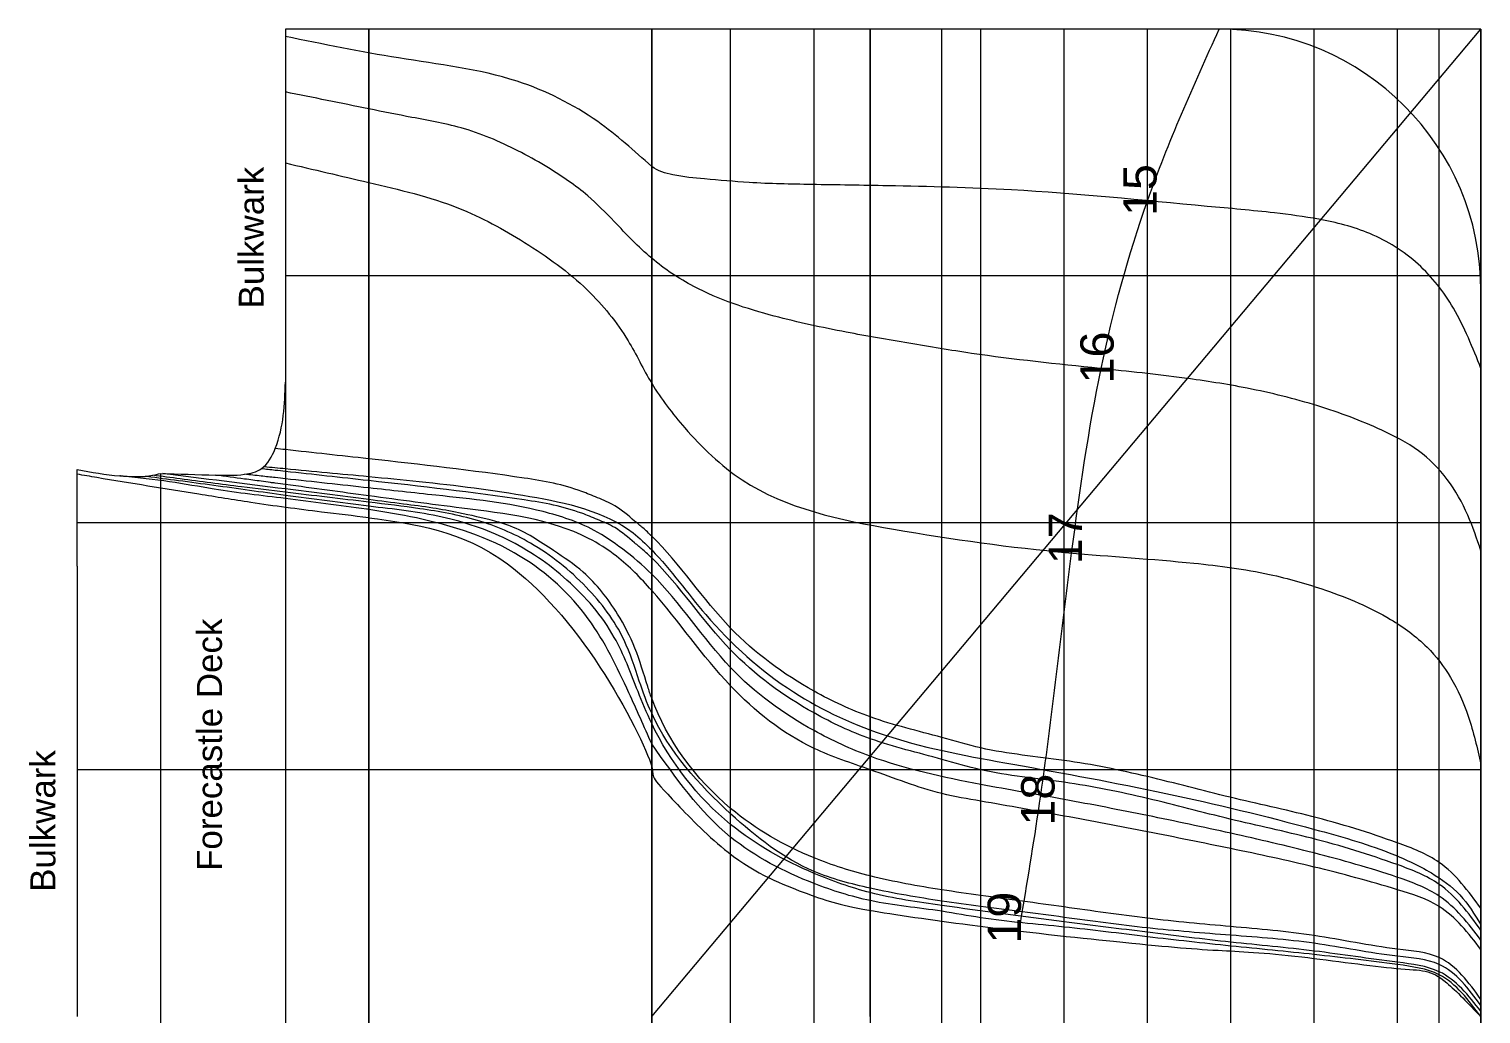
# Model space of a CAD drawing. Header units: inches. Extents: x 2352 to 5451, y 15 to 423.
# Drawn here: x 5208.02 to 5225.44, y 33.9 to 45.72 of the extents above; entities that cross this region are included whole.
import ezdxf

# ---------------------------------------------------------------- set-up
doc = ezdxf.new("R2010")
doc.units = ezdxf.units.IN
doc.header["$MEASUREMENT"] = 0
doc.styles.get("Standard").update_dxf_attribs({"font": 'arial.ttf'})

msp = doc.modelspace()

# ---------------------------------------------------------------- linework, layer by layer
at = {"lineweight": 5}
for p, q in [((5212.09824846592, 45.72173990206768), (5211.09824846592, 45.72173990206768)), ((5211.09824846592, 45.72173990206768), (5211.09824846592, 22.02173990206877)), ((5222.29824846592, 45.72173990206768), (5212.09824846592, 45.72173990206858)), ((5212.09824846592, 45.72173990206858), (5212.09824846592, 22.02173990206877)), ((5212.09824846592, 22.02173990206877), (5212.09824846592, 45.72173990206768)), ((5222.29824846592, 45.72173990206858), (5215.49124846592, 45.72173990206858)), ((5215.49124846592, 45.72173990206858), (5215.49124846592, 22.02173990206877)), ((5215.49124846592, 33.87173990206822), (5225.43824846592, 45.72173990206858)), ((5215.491248465918, 22.02173990206786), (5215.491248465919, 45.72173990206768)), ((5216.43824846592, 22.02173990206877), (5216.43824846592, 45.72173990206858)), ((5217.43824846592, 22.02173990206877), (5217.43824846592, 45.72173990206858)), ((5218.11364846592, 33.87173990207186), (5218.11364846592, 45.72173990206858)), ((5218.972648465919, 45.72173990206768), (5218.113648465918, 45.72173990206858)), ((5218.113648465918, 45.72173990206858), (5218.113648465918, 22.02173990206786)), ((5218.972648465921, 33.87173990206822), (5218.972648465921, 45.72173990206858)), ((5218.972648465919, 22.02173990207059), (5218.972648465919, 45.72173990206858)), ((5219.43824846592, 22.02173990206877), (5219.43824846592, 45.72173990206858)), ((5220.43824846592, 22.02173990206877), (5220.43824846592, 45.72173990206858)), ((5221.43824846592, 22.02173990206877), (5221.43824846592, 45.72173990206858)), ((5225.43824846592, 45.72173990206858), (5222.29824846592, 45.72173990206768)), ((5222.43824846592, 22.02173990206877), (5222.43824846592, 45.72173990206858)), ((5222.43824846592, 45.71861733034013), (5222.43824846592, 45.72173990206768)), ((5223.43824846592, 22.02173990206877), (5223.43824846592, 45.72173990206858)), ((5224.43824846592, 22.02173990206877), (5224.43824846592, 45.72173990206677)), ((5224.93824846592, 22.02173990206877), (5224.93824846592, 45.72173990206858)), ((5225.43824846592, 42.58173990206826), (5225.43824846592, 45.72173990206858)), ((5225.438248465918, 45.72173990206858), (5225.438248465918, 22.02173990206877)), ((5225.43824846592, 22.02173990206877), (5225.43824846592, 45.72173990206858)), ((5225.43824846592, 42.75923990206531), (5211.09824846592, 42.75923990206531)), ((5225.43824846592, 25.16173990206818), (5225.43824846592, 42.58173990206917)), ((5208.59824846592, 39.27686769779513), (5208.59824846592, 40.43554857373994)), ((5209.59824846592, 40.38895197407721), (5209.59824846592, 25.19092581096749)), ((5225.43824846592, 39.79673990206658), (5208.59824846592, 39.79673990206386)), ((5208.59824846592, 39.27686769779513), (5208.59824846592, 33.87173990206731)), ((5225.43824846592, 36.83423990206513), (5208.59824846592, 36.83423990206695)), ((5225.438248465918, 34.678969120648), (5225.438248465918, 33.87173990206549))]:
    msp.add_line(p, q, dxfattribs=at)
msp.add_arc((5222.29824846592, 42.58173990206826), 3.14, 0, 90, dxfattribs=at)
for points in [[(5215.491248465919, 44.07173990206895), (5214.843318744236, 44.61117483988375), (5213.87707184195, 45.09470802294556), (5212.45480096326, 45.37453968511756), (5211.09824846592, 45.63279730725328)], [(5219.899017348019, 34.89959851708711), (5220.130029015027, 36.33534605971665), (5220.528543328021, 39.4347474223917), (5220.882537693873, 41.64734735355189), (5221.43824846592, 43.66157818150197), (5222.29824846592, 45.72173990206677)], [(5208.59824846592, 40.43554857373994), (5209.110770345483, 40.36064120432304), (5209.291517968631, 40.35232523563565), (5209.414336670181, 40.35388960786197), (5209.59824846592, 40.38895197407721)], [(5211.09824846592, 40.1258668153717), (5210.239215642642, 40.24496760782888), (5209.815451075937, 40.30194857071758), (5209.435432900877, 40.35122780502781)], [(5225.438248465918, 33.87173990206549), (5224.938248465919, 34.37381466198833), (5224.438248465919, 34.49679971518828), (5223.438248465919, 34.61719148212735), (5222.438248465919, 34.71947138194111), (5221.438248465919, 34.8302800139839), (5220.438248465919, 34.94754161524481), (5219.438248465919, 35.05849726478056), (5218.972648465918, 35.13602043654584), (5218.113648465919, 35.26413729864118), (5217.438248465919, 35.46900691324237), (5216.438248465919, 36.02712751626797), (5215.49124846592, 37.14656848581701)]]:
    msp.add_spline(points, degree=3, dxfattribs=at)
for points, knots in [([(5225.43824846592, 39.46113990206806), (5225.38945203991, 39.60558124964184), (5225.288183389746, 39.90534460307874), (5225.054049631628, 40.32854445625191), (5224.697896282263, 40.68498365196712), (5224.156378420031, 40.96440832223318), (5223.468664304502, 41.22038210287275), (5222.672715024406, 41.41691312096493), (5221.796766160372, 41.5516834034973), (5220.692382937534, 41.66755744700124), (5219.586390997588, 41.78137819609066), (5218.576012149279, 41.95213239601646), (5217.783800976076, 42.08617777818501), (5216.912502605273, 42.27429012661407), (5216.104673186626, 42.53485019489501), (5215.46986815493, 42.9586720834862), (5215.086353807134, 43.36849589140486), (5214.70057478214, 43.76177873226909), (5214.211362734978, 44.09464897382015), (5213.712648664111, 44.35907790638914), (5213.161122788129, 44.56448680832211), (5212.652966085408, 44.65147071219537), (5212.269861413059, 44.72914531747603), (5212.09824846592, 44.76393990206845), (5211.764915132587, 44.83152335108782), (5211.431581799253, 44.89910680010718), (5211.09824846592, 44.96669024912655)], [0, 0, 0, 0, 0.4570192878936415, 0.9484654956911818, 1.437361176870076, 1.943084453461267, 2.762665213205801, 3.636839758444268, 4.396680439825541, 5.419982918667917, 6.968176551148647, 7.730231658280623, 8.49378634556909, 9.377609661384053, 10.40714513554337, 11.0149317294054, 11.64375003914392, 12.08718873650892, 12.66431515383628, 13.40929812698746, 13.7768307729588, 14.42459301178315, 14.95021351413748, 14.95021351413748, 14.95021351413748, 15.97115533140429, 15.97115533140429, 15.97115533140429, 15.97115533140429]), ([(5211.09824846592, 44.11444857144426), (5211.431581799253, 44.03657901498566), (5211.764915132587, 43.95870945852705), (5212.09824846592, 43.88083990206844), (5212.462825700045, 43.7956714995201), (5213.119241052697, 43.64232718242813), (5213.991511143306, 43.16899228800441), (5214.704911564317, 42.65688736726435), (5215.197371746365, 42.05159178699279), (5215.485804437361, 41.43663517652869), (5215.930811876833, 40.86053784599091), (5216.785167260023, 40.02870900714181), (5218.478005376774, 39.68406778840137), (5220.285121590131, 39.43328120301732), (5221.800492209251, 39.34608845278883), (5222.833686959631, 39.21322000236825), (5223.627118031068, 38.98605684172464), (5224.277998210761, 38.71398166580122), (5224.787627943153, 38.34392164298908), (5225.098787003959, 37.93640765433549), (5225.310521539797, 37.4544372315516), (5225.393577624272, 37.09477854473091), (5225.43824846592, 36.90133990206807)], [-1.021710417423125, -1.021710417423125, -1.021710417423125, -1.021710417423125, 0, 0, 0, 1.117477074184055, 2.011999211884888, 2.957070896699704, 3.736838690381353, 4.320649399441841, 4.985444057526536, 5.914731696129545, 7.827205566560158, 9.947601466993202, 11.45249918674701, 12.36855209667346, 13.06564590822191, 13.92339756755899, 14.47228648861593, 14.93314468652432, 15.44421621448154, 16.03897590892392, 16.03897590892392, 16.03897590892392, 16.03897590892392]), ([(5225.43824846592, 41.64903990206796), (5225.340344443873, 41.89643942271079), (5225.1591366914, 42.35434411509079), (5224.709730189663, 42.9312815198303), (5224.133314693722, 43.29432257733635), (5223.5269140539, 43.44404558549679), (5222.871215919998, 43.53066166403671), (5221.641351307541, 43.63764035641754), (5220.097963124179, 43.80054045577737), (5218.513086372859, 43.83820590119314), (5217.463604663982, 43.85509610185211), (5216.731145568178, 43.86732371930004), (5216.175045896692, 43.92074850264573), (5215.783012903459, 43.95272400697042), (5215.563358233334, 44.01913782509775), (5215.49124846592, 44.07173990206713)], [0, 0, 0, 0, 0.7953969829311021, 1.472177512081224, 2.155981478743013, 2.794853210653108, 3.330538587802452, 4.140971724869678, 6.4974014545018, 7.983608298653781, 8.894667502636052, 9.646295111668476, 10.1818761090625, 10.56490858922714, 10.8379234153879, 10.8379234153879, 10.8379234153879, 10.8379234153879]), ([(5209.59824846592, 40.38895197407721), (5209.81910637451, 40.38252401336678), (5210.0399642831, 40.37609605265454), (5210.26082219169, 40.36966809194411), (5210.375403940564, 40.36633324654606), (5210.559873637784, 40.36096434681378), (5210.851744616248, 40.43151132791747), (5211.075303412372, 40.8507491980293), (5211.088553151881, 41.21785753617161), (5211.09824846592, 41.48648399648693)], [-0.6674575908941006, -0.6674575908941006, -0.6674575908941006, -0.6674575908941006, 0, 0, 0, 0.3462790105755886, 0.5574882986322782, 0.8533659917631522, 1.660423890590402, 1.660423890590402, 1.660423890590402, 1.660423890590402]), ([(5225.438248465918, 35.17234514971216), (5225.287728741956, 35.37685356239974), (5225.023943463714, 35.73525382466079), (5224.268381203033, 36.02657155090612), (5223.438248465919, 36.28249831711157), (5222.424899613887, 36.49484080621307), (5221.442627370513, 36.7621505678456), (5220.44431441754, 36.96512615320473), (5219.605220084049, 37.03477040498212), (5218.842041109351, 37.26399177688865), (5218.151800155689, 37.42418899989963), (5217.275032786091, 37.83340224657542), (5216.330030185582, 38.52458522942317), (5215.811870352119, 39.33982181052699), (5215.390445398064, 39.73330766466217), (5215.241727412348, 39.85345564501069), (5215.076651668345, 40.00249742810986), (5214.848234067556, 40.09538095394993), (5214.608019460198, 40.19552369152945), (5214.313476504336, 40.2796766732684), (5213.460952549585, 40.41187213029691), (5212.720136207359, 40.49670503349109), (5212.098248465919, 40.56518386802993), (5212.096714530578, 40.56535277649557), (5212.09518059321, 40.56552166855301), (5212.093646655841, 40.56569056061046), (5211.761847259201, 40.6022228752766), (5211.430047862561, 40.63875518994275), (5211.09824846592, 40.67528750460981), (5211.057430165528, 40.67978174724369), (5211.016611865136, 40.68427598987666), (5210.975793564744, 40.68877023250963)], [0, 0, 0, 0, 0.7422846944998495, 1.300851273966429, 2.382385174235371, 3.393570102029282, 4.417460147849882, 5.436107856688182, 6.447355243261849, 6.929388337279086, 7.82313036027872, 8.566058669055549, 9.820294656168386, 11.27435807504888, 11.41770329885227, 11.54741755563818, 11.84879257835082, 12.07634016179848, 12.28086198493428, 12.63087452606845, 12.99098390814595, 14.86776102307563, 14.86776102307563, 14.86776102307563, 14.87239024239064, 14.87239024239064, 14.87239024239064, 15.87371676827881, 15.87371676827881, 15.87371676827881, 15.99690097939574, 15.99690097939574, 15.99690097939574, 15.99690097939574]), ([(5225.438248465918, 34.91036720011227), (5225.287728741956, 35.11487561279984), (5225.023943463714, 35.4732758750609), (5224.268381203033, 35.76459360130531), (5223.438248465919, 36.02052036751076), (5222.424899613887, 36.23286285661226), (5221.442627370513, 36.5001726182448), (5220.44431441754, 36.70314820360483), (5219.605220084049, 36.77279245538131), (5218.842041109351, 37.00201382728785), (5218.151800155689, 37.16221105029883), (5217.275032786091, 37.57142429697462), (5216.330030185582, 38.26260727982328), (5215.811870352119, 39.0778438609271), (5215.390445398064, 39.47132971506137), (5215.241727412348, 39.59147769541079), (5215.076651668345, 39.74051947850996), (5214.848234067556, 39.83340300435004), (5214.608019460198, 39.93354574192865), (5214.313476504336, 40.0176987236676), (5213.460952549585, 40.1498941806961), (5212.720136207359, 40.23472708389119), (5212.098248465919, 40.30320591843003), (5212.096714530578, 40.30337482689567), (5212.09518059321, 40.30354371895221), (5212.093646655841, 40.30371261100965), (5211.761847259201, 40.3402449256758), (5211.430047862561, 40.37677724034285), (5211.09824846592, 40.41330955500991), (5211.057430165528, 40.41780379764288), (5211.016611865136, 40.42229804027586), (5210.975793564744, 40.42679228290974), (5210.919750103776, 40.43296287083678), (5210.863706642808, 40.43913345876383), (5210.807663181841, 40.44530404669087)], [0, 0, 0, 0, 0.7422846944998495, 1.300851273966429, 2.382385174235371, 3.393570102029282, 4.417460147849882, 5.436107856688182, 6.447355243261849, 6.929388337279086, 7.82313036027872, 8.566058669055549, 9.820294656168386, 11.27435807504888, 11.41770329885227, 11.54741755563818, 11.84879257835082, 12.07634016179848, 12.28086198493428, 12.63087452606845, 12.99098390814595, 14.86776102307563, 14.86776102307563, 14.86776102307563, 14.87239024239064, 14.87239024239064, 14.87239024239064, 15.87371676827881, 15.87371676827881, 15.87371676827881, 15.99690097939574, 15.99690097939574, 15.99690097939574, 16.16603270367756, 16.16603270367756, 16.16603270367756, 16.16603270367756]), ([(5210.842115257775, 40.47239533803288), (5210.927492993823, 40.46428970156951), (5211.012870729872, 40.45618406510614), (5211.09824846592, 40.44807842864368), (5211.431581799253, 40.41643225311811), (5211.764915132587, 40.38478607759345), (5212.09824846592, 40.3531399020688), (5212.299469795628, 40.3340362455104), (5212.946895103791, 40.27257064068574), (5214.007947097724, 40.13701611940753), (5215.026390517009, 39.91737459845201), (5215.667685969427, 39.31136170076235), (5216.190236338633, 38.57041914744907), (5217.113509050431, 37.73529920387529), (5218.402678055055, 37.15250849364867), (5219.936484154434, 36.88247218823228), (5221.651516859594, 36.570616918368), (5223.154494870983, 36.20477545595106), (5224.226542047672, 35.90023913440775), (5224.812863562168, 35.63359960177815), (5225.208711971633, 35.34911204216343), (5225.361194399082, 35.09915227223002), (5225.43824846592, 34.97283990206808)], [-1.259464684653866, -1.259464684653866, -1.259464684653866, -1.259464684653866, -1.002652168167144, -1.002652168167144, -1.002652168167144, 0, 0, 0, 0.6052650075412289, 1.947427166866043, 3.259391039348, 3.562186593853755, 4.572291459056565, 5.976417365252125, 7.234878807760404, 8.761409941731866, 10.63213926383366, 12.46744351586723, 13.40227377933358, 13.96677690410299, 14.3971348465653, 14.83676828674473, 14.83676828674473, 14.83676828674473, 14.83676828674473]), ([(5212.09824846592, 39.8577399020681), (5211.909295158363, 39.88058314238453), (5211.435370715934, 39.93787756114791), (5210.750437693996, 40.02571845395625), (5209.872345485261, 40.17378673030846), (5209.158991882369, 40.2820892787616), (5208.677260858034, 40.36720613064546), (5208.59824846592, 40.38116679694424)], [0, 0, 0, 0, 0.571008817400609, 1.432179404043484, 2.071071861164555, 3.299840947167985, 3.540922379895126, 3.540922379895126, 3.540922379895126, 3.540922379895126]), ([(5211.09824846592, 40.08948074784559), (5210.812897871378, 40.12266580571151), (5210.347213508186, 40.17682291221474), (5209.703267219572, 40.29866872915347), (5209.323056373589, 40.33413087772471), (5209.124546001505, 40.3588942370937), (5209.110770345478, 40.36064120432304)], [0, 0, 0, 0, 0.8615541293863883, 1.406032767322513, 1.964523013038961, 2.006182010451227, 2.006182010451227, 2.006182010451227, 2.006182010451227]), ([(5211.09824846592, 40.16349160134207), (5210.922692255996, 40.18494230714561), (5210.501737938725, 40.23637749830261), (5209.971598550625, 40.30665991390135), (5209.616752131589, 40.35340205468521), (5209.507008611737, 40.36784071642553)], [0, 0, 0, 0, 0.5305826602482848, 1.272248139769805, 1.604315895465882, 1.604315895465882, 1.604315895465882, 1.604315895465882]), ([(5225.438248465919, 34.07859366244913), (5225.291034389178, 34.28163430955949), (5225.037728634775, 34.63099875506425), (5224.257362253175, 34.68699618507646), (5223.447778764751, 34.86571754064727), (5222.437134180486, 34.95138673484082), (5221.436143026097, 35.04354279429055), (5220.438298943299, 35.19008875686752), (5219.61604141215, 35.30029402511565), (5218.839011749467, 35.41086911805116), (5218.163524330463, 35.5301014976497), (5217.286097283788, 35.80299762883016), (5216.262726038241, 36.39327271864688), (5215.646660560787, 37.22507484245154), (5215.407205194433, 37.93906290987463), (5215.309004911157, 38.29137208035929), (5215.06200623692, 38.76395859237557), (5214.741034081781, 39.18080886860873), (5214.272312974394, 39.49091565475948), (5213.927273600263, 39.72370532040834), (5213.530207307101, 39.8411843694733), (5213.218078374894, 39.91106090006208), (5212.85340207149, 39.97959386005852), (5212.493122701964, 40.02459504426253), (5212.237368864045, 40.05734735939797), (5212.09824846592, 40.07516337795125), (5211.764915132587, 40.11785066846125), (5211.431581799253, 40.16053795897307), (5211.09824846592, 40.20322524948308), (5210.607642743286, 40.26486074186352), (5210.117037020652, 40.32649623424397), (5209.626431298018, 40.3881317266226)], [0, 0, 0, 0, 0.7081310586470821, 1.218454620631441, 2.231578945027419, 3.237372046709543, 4.242350461422972, 5.251494189517267, 6.260977653284706, 6.731473613894567, 7.606357936224255, 8.315733806467444, 9.478936032717014, 11.10505568634598, 11.25224837962788, 11.7391792141047, 12.19751173533343, 12.84701223535953, 13.28642295633837, 13.87931750511406, 14.07973447831444, 14.52410234544178, 14.83948389897649, 15.19226176830159, 15.61305530502452, 15.61305530502452, 15.61305530502452, 16.62127921848611, 16.62127921848611, 16.62127921848611, 17.87884523670733, 17.87884523670733, 17.87884523670733, 17.87884523670733]), ([(5225.438248465919, 34.67896912064618), (5225.287449572173, 34.87323683281767), (5225.023229970349, 35.21361955235745), (5224.274322208234, 35.44869725799192), (5223.446693122653, 35.67528363457524), (5222.4393166326, 35.88978783582599), (5221.439515144622, 36.09077034839567), (5220.439075394092, 36.28118091969493), (5219.616794175785, 36.42728270587697), (5218.827667888714, 36.56150314428607), (5218.174567200836, 36.82321673686813), (5217.257006929415, 37.1143906772407), (5216.326583272976, 37.85461607612553), (5215.70998568751, 38.77739351813609), (5215.130084036449, 39.37149076162979), (5214.407279123275, 39.8323878693048), (5213.350592302312, 39.95139096773648), (5212.468174121391, 40.07084818489449), (5212.09824846592, 40.12092681009955), (5211.764915132587, 40.16605175567049), (5211.431581799253, 40.21117670124233), (5211.09824846592, 40.25630164681417), (5211.057430165528, 40.26182741756413), (5211.016611865136, 40.26735318831408), (5210.975793564744, 40.27287895906495), (5210.956298833399, 40.27551805513787), (5210.936804102055, 40.27815715120989), (5210.91730937071, 40.28079624728191), (5210.880760641087, 40.2857440255869), (5210.844211911464, 40.2906918038919), (5210.807663181841, 40.29563958219598), (5210.740762500352, 40.30469625102825), (5210.673861818863, 40.31375291986053), (5210.606961137374, 40.3228095886928), (5210.491581488813, 40.33842908977596), (5210.376201840251, 40.35404859086004), (5210.26082219169, 40.36966809194411)], [0, 0, 0, 0, 0.7169929679371666, 1.256266487052295, 2.292687353120278, 3.316772903474117, 4.336815982992827, 5.354704025504335, 6.370431171483649, 6.8448904104431, 7.750157654279155, 8.472691473545114, 9.722080028691982, 11.20947136991291, 11.79816051331355, 12.19700673215373, 13.75708445624277, 14.88317458635875, 14.88317458635875, 14.88317458635875, 15.89787408382372, 15.89787408382372, 15.89787408382372, 16.02212901050932, 16.02212901050932, 16.02212901050932, 16.08147289280461, 16.08147289280461, 16.08147289280461, 16.19273082554954, 16.19273082554954, 16.19273082554954, 16.3963830892098, 16.3963830892098, 16.3963830892098, 16.74761010344897, 16.74761010344897, 16.74761010344897, 16.74761010344897]), ([(5225.438248465919, 34.79116065159571), (5225.287024049304, 34.98771932228403), (5225.021604799011, 35.33270630375257), (5224.279831892178, 35.60673233197969), (5223.446629784986, 35.84190182600043), (5222.440136942902, 36.07486764590369), (5221.440276968604, 36.28686171769215), (5220.439382213506, 36.48140999744221), (5219.323127022592, 36.67151886315634), (5218.297013113005, 36.89058422048976), (5217.274606872085, 37.35784289964005), (5216.323394213234, 38.05108631999094), (5215.756663347614, 38.97324136470008), (5215.159673504279, 39.47806512613835), (5214.739000114765, 39.76560916007322), (5213.983449223075, 40.01609586292972), (5213.065464617112, 40.10953545152763), (5212.366664874817, 40.18610989697329), (5212.098248465919, 40.21561103659617), (5212.097971315508, 40.21564149767284), (5212.097694165136, 40.21567195884047), (5212.097417014764, 40.21570242000627), (5211.764360831816, 40.25230810749719), (5211.431304648868, 40.28891379498811), (5211.09824846592, 40.32551948247812), (5211.057430165528, 40.33000575844137), (5211.016611865136, 40.33449203440461), (5210.975793564744, 40.33897831036786), (5210.919750103776, 40.34513796006951), (5210.863706642808, 40.35129760977117), (5210.807663181841, 40.35745725947283), (5210.740762500352, 40.36481020940966), (5210.673861818863, 40.37216315934649), (5210.606961137374, 40.37951610928332)], [0, 0, 0, 0, 0.726180564063522, 1.274544846688771, 2.316481924204674, 3.344055360051267, 4.366340732732267, 5.38484651030779, 6.400997170876725, 7.768227147591709, 8.51031296243079, 9.763920066674146, 11.23260021075794, 11.69585168060321, 12.10122287824192, 12.75398604458361, 14.0530531032578, 14.8634174701461, 14.8634174701461, 14.8634174701461, 14.8642542029605, 14.8642542029605, 14.8642542029605, 15.86976985513804, 15.86976985513804, 15.86976985513804, 15.99300263699555, 15.99300263699555, 15.99300263699555, 16.1622010488261, 16.1622010488261, 16.1622010488261, 16.3641780299556, 16.3641780299556, 16.3641780299556, 16.3641780299556]), ([(5225.438248465919, 34.00709036167184), (5225.290304256907, 34.20592926550155), (5225.034731312582, 34.54942256231363), (5224.257835547974, 34.6018822835934), (5223.447526009585, 34.77306875056394), (5222.437156465068, 34.84756194816811), (5221.436185607946, 34.92703957010355), (5220.438095228906, 35.06525579102829), (5219.616314999242, 35.17067269671254), (5218.839020508523, 35.27417785108566), (5218.167978735309, 35.38976989340092), (5217.256428091459, 35.62568972895253), (5216.332453388626, 36.34718573153561), (5215.607679542283, 37.15451127136505), (5215.328070761449, 37.93263768150275), (5215.156167045592, 38.48250044641129), (5214.712037827233, 39.06732168985975), (5214.101191456251, 39.55701103732856), (5213.403444948331, 39.85173986729234), (5212.739882305355, 39.96832257810122), (5212.302827330621, 40.0202827597662), (5212.09824846592, 40.04460453983695), (5211.764915132587, 40.08423356033865), (5211.431581799253, 40.12386258084036), (5211.09824846592, 40.16349160134207)], [0, 0, 0, 0, 0.7007646149317874, 1.210567666766383, 2.222370889093685, 3.227040840006532, 4.23092535496587, 5.238942583788003, 6.247498216829314, 6.717458052873586, 7.590201798590196, 8.295163630677424, 9.510569382344634, 11.04441590399722, 11.45837761640427, 11.98316078877, 12.76424647237952, 13.61525345474741, 14.30827601367157, 15.01091058079847, 15.62922866097876, 15.62922866097876, 15.62922866097876, 16.63669356712909, 16.63669356712909, 16.63669356712909, 16.63669356712909]), ([(5225.438248465919, 33.93642889423729), (5225.288525236107, 34.12558713650862), (5225.027427210009, 34.45545474448893), (5224.262731680279, 34.5411538900001), (5223.444364163055, 34.66992011387931), (5222.436110212844, 34.75997676206254), (5221.438312952179, 34.88479845776175), (5220.282028429223, 35.02828922451528), (5219.17352646915, 35.17518440790747), (5218.158906839216, 35.32226269136419), (5217.291855922173, 35.62571157044324), (5216.285666934808, 36.18463194938824), (5215.624444148029, 37.04127854392147), (5215.288852895519, 37.86183772718807), (5215.055640344764, 38.49873095108735), (5214.504869120209, 39.1343153908004), (5213.788313868726, 39.62559714689844), (5213.106763549455, 39.85306795996832), (5212.543122399111, 39.94636102015495), (5212.247671427756, 39.97873403233309), (5212.09824846592, 39.99510653346744), (5211.764915132587, 40.0386932941022), (5211.431581799253, 40.08228005473695), (5211.09824846592, 40.1258668153717)], [0, 0, 0, 0, 0.6891895310304734, 1.201857763724858, 2.210981982254864, 3.216617443182118, 4.223663064533686, 5.231494751029441, 6.71008900476582, 7.582830984678657, 8.296664401652658, 9.456349043024398, 10.99332401528612, 11.41161507868269, 12.12044107175886, 13.01183023764233, 13.8798711572164, 14.70165099274313, 15.14227891802727, 15.5931508424069, 15.5931508424069, 15.5931508424069, 16.59895771179344, 16.59895771179344, 16.59895771179344, 16.59895771179344]), ([(5215.491248465918, 37.14656848581883), (5215.400995891018, 37.34985741553221), (5215.173792171524, 37.86162121855552), (5214.76984696995, 38.70807215977613), (5213.894487841532, 39.51139662919497), (5212.915544822959, 39.82315714852331), (5212.288731845252, 39.92739499832744), (5212.09824846592, 39.95740733376653), (5212.088560039386, 39.95893383076629), (5212.078871265422, 39.96045607900061), (5212.069182491458, 39.96197832723494), (5211.745537816279, 40.00447913410546), (5211.4218931411, 40.04697994097507), (5211.09824846592, 40.08948074784559)], [0, 0, 0, 0, 0.668097761691343, 1.681883277147147, 2.79008208521426, 4.118358409108998, 4.697641545760747, 4.697641545760747, 4.697641545760747, 4.727105229843575, 4.727105229843575, 4.727105229843575, 5.711312777716173, 5.711312777716173, 5.711312777716173, 5.711312777716173]), ([(5212.09824846592, 39.8577399020681), (5212.65276723269, 39.7831277307717), (5213.598702228616, 39.6558493261785), (5214.910014995148, 38.14594480271109), (5215.653078910914, 36.62485164681704), (5215.390329520174, 36.83574228459413), (5216.530367322687, 35.66083845894838), (5217.479308413534, 35.29939106187641), (5217.81882529932, 35.18051620304897), (5219.561623020048, 34.92996736303878), (5221.456188789776, 34.72937593927629), (5222.145640712134, 34.66929263891809), (5223.058324401558, 34.63313620133005), (5224.671958331287, 34.3982709105697), (5224.87207629264, 34.46226018387581), (5225.289215331327, 34.02718217350532), (5225.43824846592, 33.87173990206913)], [-2.481290323305853, -2.481290323305853, -2.481290323305853, -2.481290323305853, 0, 1.751459752110449, 3.414637076677891, 4.761142450284147, 5.312590851956527, 6.146331110468075, 7.163641657159325, 7.980453016751869, 9.206062706603081, 10.9400553629694, 12.20287516068204, 13.20820326244025, 14.34644842344412, 14.9791694552818, 14.9791694552818, 14.9791694552818, 14.9791694552818])]:
    msp.add_open_spline(points, degree=3, knots=knots, dxfattribs=at)
msp.add_open_spline([(5209.435432900877, 40.35122780502781), (5209.428400785128, 40.35211480929531), (5209.421368669379, 40.35300181356281), (5209.414336670206, 40.35388960785924)], degree=3, dxfattribs=at)
for p in [(5225.43824846592, 45.1057399020686), (5225.43824846592, 40.72173990206858), (5225.43824846592, 38.11873990206852)]:
    msp.add_point(p, dxfattribs=at)

# ---------------------------------------------------------------- texts
for s, height, p in [('Bulkwark', 0.3, (5210.838632826009, 42.36961499142428)), ('15', 0.4, (5221.54714253062, 43.47919159627811)), ('16', 0.4, (5221.03300124951, 41.46988158165761)), ('17', 0.4, (5220.653516534007, 39.30129298573076)), ('Forecastle Deck', 0.3, (5210.336670677383, 35.62004373666998)), ('Bulkwark', 0.3, (5208.338632826009, 35.36961499142428)), ('18', 0.4, (5220.322999073234, 36.16480345070369)), ('19', 0.4, (5219.921011571315, 34.74883539435934))]:
    msp.add_text(s, height=height, rotation=90, dxfattribs=at).set_placement(p)

doc.saveas('drawing.dxf')
